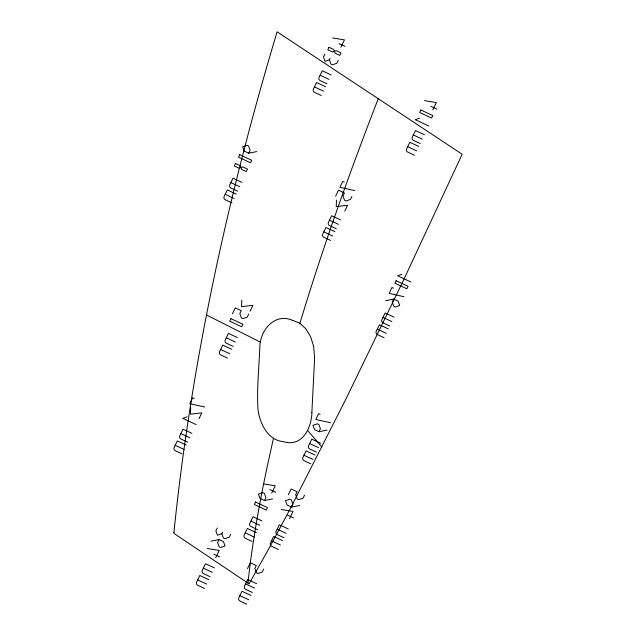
<?xml version="1.0" encoding="UTF-8"?>
<svg xmlns="http://www.w3.org/2000/svg" width="636" height="636" viewBox="0 0 636 636"><rect width="100%" height="100%" fill="white"/><g stroke="black" fill="none" stroke-linecap="round" stroke-linejoin="round"><path stroke-width="0.95" d="M190.673 407.652L190.466 414.179L201.827 412.859L198.996 418.719M241.767 300.12L241.561 306.647L252.929 305.328L250.099 311.187M336.468 200.054L336.261 206.581L347.63 205.261L344.791 211.128M311.879 412.454L314.629 357.806L313.604 346.159L310.599 336.722L305.821 328.796L299.747 323.223L292.886 320.385M311.879 412.541C311.72 426.255 303.531 444.946 287.305 442.521L280.277 441.138C271.214 439.174 265.021 431.065 261.555 422.94C259.734 418.647 258.558 414.084 257.993 409.457C256.658 388.206 259.154 366.805 259.885 345.571C261.006 329.321 274.935 312.761 292.544 320.321M247.953 583.117C253.184 534.335 262.509 486.079 273.512 438.299M299.906 323.327C322.77 247.372 349.617 172.674 378.237 98.715M248.692 153.212L250.107 150.279L248.549 145.962L247.062 145.262L242.666 146.805L244.232 151.13L248.692 153.212L256.769 151.591M324.869 54.068L323.454 57.002L325.012 61.326L329.4 59.784L330.108 58.313M340.944 47.207L344.481 39.885L332.652 37.953M338.257 60.325L336.841 63.25L332.453 64.793L330.959 64.101L329.4 59.784M232.458 313.731L235.288 307.872L241.243 310.646L239.828 313.58L241.386 317.897L242.873 318.596L247.261 317.054L248.684 314.12M335.649 196.079L338.487 190.22L344.434 193.002L343.019 195.928L344.577 200.253L346.064 200.944L350.46 199.402L351.875 196.468M217.297 527.983L215.882 530.917L217.44 535.234L221.837 533.691L222.544 532.229M219.007 539.559L217.591 542.484L219.15 546.809L220.636 547.501L225.025 545.958L223.467 541.641L219.007 539.559L210.929 541.172M215.684 557.756L219.221 550.434L207.392 548.502M432.774 109.893L436.312 102.563L424.482 100.631M230.693 534.232L229.27 537.166L224.882 538.708L223.395 538.016L221.837 533.691M264.473 500.532L265.896 497.598L264.33 493.282L262.843 492.582L258.455 494.124L260.013 498.449L264.473 500.532L272.55 498.91M271.699 493.123L275.237 485.801L263.407 483.869M247.476 568.64L250.306 562.78L256.252 565.555L254.837 568.489L256.395 572.805L257.882 573.505L262.278 571.963L263.694 569.029M288.307 494.832L291.137 488.973L297.084 491.747L295.668 494.681L297.235 498.998L298.721 499.697L303.11 498.155L304.525 495.221M318.994 431.733L320.409 428.799L318.851 424.482L317.364 423.783L312.968 425.325L314.534 429.65L318.994 431.733L327.071 430.111M291.495 507.099L292.91 504.165L291.352 499.848L289.865 499.157L285.477 500.699L287.035 505.016L291.495 507.099L299.572 505.477M393.652 299.071L392.237 302.005L393.795 306.321L395.282 307.021L399.678 305.479L398.112 301.154L393.652 299.071L385.575 300.693M289.515 518.745L293.053 511.416L281.223 509.492M307.522 430.333L321.903 447.084M419.673 118.145L415.276 119.687L428.664 125.936M402 274.235L397.611 275.778L410.999 282.026M187.167 416.795L182.771 418.337L196.166 424.586M354.705 190.609L339.902 187.286L342.732 181.427L344.219 182.119M403.924 296.686L389.121 293.363L391.951 287.504L393.438 288.195M330.609 422.781L315.806 419.466L318.636 413.607L320.123 414.298M204.657 407L189.854 403.677L192.684 397.818L194.171 398.51M339.028 43.622L344.982 46.396M430.858 106.307L436.805 109.082M331.181 74.976L322.253 70.811L319.065 77.401A2.472 2.433 -2.9 0 0 320.234 80.645L326.928 83.769M320.131 75.207L329.05 79.373M325.513 86.703L316.585 82.537L313.405 89.127A2.472 2.433 -2.9 0 0 314.574 92.371L321.267 95.495M424.419 134.729L415.491 130.563L412.311 137.153A2.472 2.433 -2.9 0 0 413.48 140.397L420.173 143.521M314.462 86.933L323.39 91.099M413.368 134.959L422.296 139.125M418.758 146.455L409.83 142.289L406.643 148.88A2.472 2.433 -2.9 0 0 407.811 152.123L414.513 155.248M407.708 146.685L416.636 150.851M340.546 219.921L331.618 215.755L328.438 222.346A2.472 2.433 -2.9 0 0 329.607 225.589L336.301 228.714M329.496 220.151L338.424 224.317M241.903 182.365L232.975 178.199L229.787 184.798A2.472 2.433 -2.9 0 0 230.955 188.033L237.657 191.158M230.852 182.596L239.78 186.761M334.886 231.639L325.958 227.473L322.77 234.072A2.472 2.433 -2.9 0 0 323.947 237.308L330.64 240.432M323.835 231.87L332.763 236.035M236.234 194.091L227.314 189.926L224.126 196.516A2.472 2.433 -2.9 0 0 225.295 199.76L231.989 202.884M225.192 194.322L234.112 198.488M394.01 317.197L385.082 313.031L381.902 319.63A2.472 2.433 -2.9 0 0 383.071 322.865L389.765 325.99M382.959 317.428L391.887 321.593M388.35 328.923L379.422 324.757L376.234 331.348A2.472 2.433 -2.9 0 0 377.41 334.592L384.104 337.716M377.299 329.154L386.227 333.32M237.355 337.565L228.427 333.399L225.239 339.998A2.472 2.433 -2.9 0 0 226.408 343.233L233.11 346.358M226.305 337.796L235.233 341.961M231.695 349.291L222.767 345.125L219.579 351.724A2.472 2.433 -2.9 0 0 220.748 354.96L227.442 358.084M220.644 349.522L229.564 353.688M320.695 443.3L311.775 439.134L308.587 445.725A2.472 2.433 -2.9 0 0 309.756 448.968L316.45 452.093M309.645 443.531L318.572 447.696M315.035 455.026L306.107 450.86L302.927 457.451A2.472 2.433 -2.9 0 0 304.095 460.695L310.789 463.819M303.984 455.257L312.912 459.423M191.913 433.378L182.993 429.213L179.805 435.803A2.472 2.433 -2.9 0 0 180.974 439.047L187.668 442.171M180.87 433.609L189.79 437.775M186.253 445.097L177.325 440.931L174.145 447.529A2.472 2.433 -2.9 0 0 175.313 450.765L182.007 453.889M175.202 445.327L184.13 449.493M269.783 489.537L275.738 492.312M287.599 515.16L293.554 517.935M288.243 528.929L279.315 524.764L276.135 531.354A2.472 2.433 -2.9 0 0 277.304 534.598L283.998 537.722M261.929 520.892L253.009 516.726L249.821 523.317A2.472 2.433 -2.9 0 0 250.989 526.56L257.683 529.685M277.193 529.16L286.12 533.326M250.886 521.123L259.806 525.288M282.583 540.648L273.655 536.482L270.467 543.08A2.472 2.433 -2.9 0 0 271.636 546.316L278.337 549.44M256.268 532.618L247.34 528.452L244.16 535.043A2.472 2.433 -2.9 0 0 245.329 538.287L252.023 541.411M271.532 540.878L280.46 545.044M245.218 532.849L254.146 537.015M213.768 554.171L219.714 556.945M256.61 583.681L247.69 579.515L244.502 586.114A2.472 2.433 -2.9 0 0 245.671 589.349L252.365 592.474M214.411 567.94L205.484 563.774L202.296 570.365A2.472 2.433 -2.9 0 0 203.464 573.608L210.158 576.733M245.568 583.912L254.487 588.077M203.361 568.171L212.281 572.336M250.95 595.407L242.022 591.242L238.842 597.832A2.472 2.433 -2.9 0 0 240.011 601.076L246.704 604.2M208.743 579.666L199.815 575.5L196.635 582.091A2.472 2.433 -2.9 0 0 197.804 585.335L204.498 588.459M239.899 595.638L248.827 599.804M197.693 579.897L206.62 584.063M260.442 342.152L206.557 315.003M173.922 532.412L173.835 533.318L249.058 583.864L269.243 547.97L290.692 507.91L345.92 399.05L403.598 280.023L462.165 154.238L277.097 31.8C228.046 195.149 191.317 362.623 173.922 532.412M235.479 163.476L234.279 165.964L238.969 168.15L242.769 166.878L247.468 169.073L246.259 171.561L241.569 169.367L240.17 165.662L235.479 163.476M239.724 154.683L238.524 157.172L250.512 162.768L251.713 160.28L239.724 154.683M329.003 47.295L327.802 49.783L332.493 51.969L336.293 50.697L340.991 52.891L339.783 55.38L335.093 53.186L333.693 49.481L329.003 47.295M230.932 318.676L229.731 321.164L241.712 326.761L242.92 324.273L230.932 318.676M420.825 109.98L419.625 112.469L431.613 118.058L432.814 115.569L420.825 109.98M255.505 502.003L254.305 504.491L266.293 510.088L267.494 507.6L255.505 502.003M396.085 280.722L394.884 283.211L406.865 288.808L408.066 286.319L396.085 280.722"/></g></svg>
